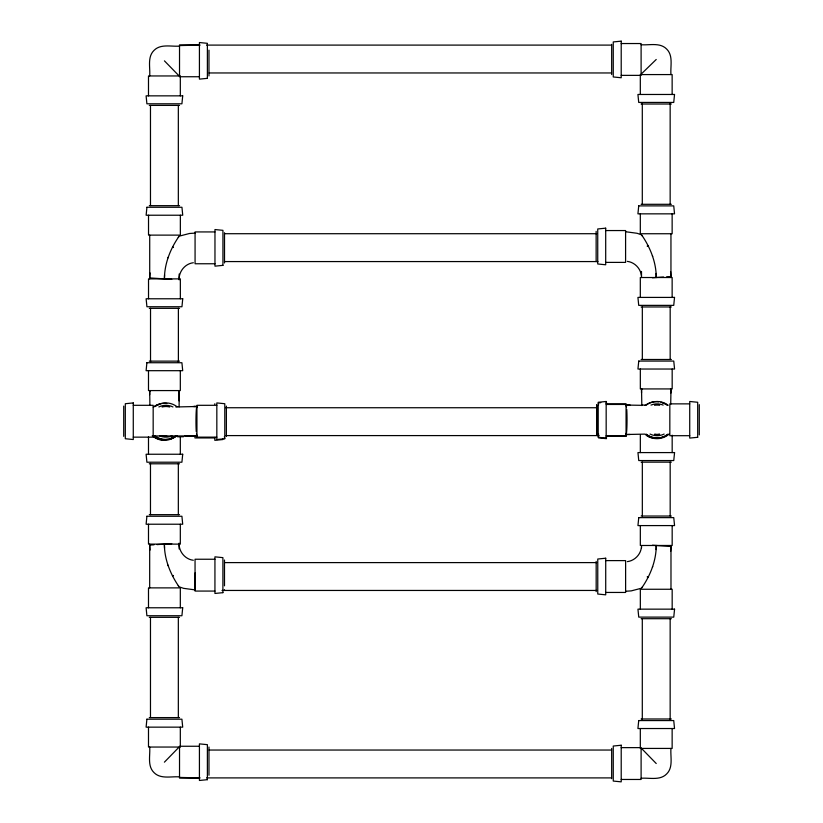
<?xml version="1.0" encoding="UTF-8"?>
<svg xmlns="http://www.w3.org/2000/svg" width="823" height="823" viewBox="0 0 823 823"><rect width="100%" height="100%" fill="white"/><g stroke="black" fill="none" stroke-linecap="round" stroke-linejoin="round"><path stroke-width="1.23" d="M179.527 777.426L200.102 777.9M179.527 45.574L200.102 45.1M195.072 589.978L195.072 572.921M670.714 404.494L670.982 388.929A14.732 0.967 0 0 1 670.488 389.176M164.435 60.861L179.126 75.953M656.229 763.518L641.508 748.426M179.013 400.842L179.126 390.575L179.126 406.84M164.569 274.82L164.435 278.884C164.435 263.71 170.392 248.628 179.157 236.17L189.496 233.485L194.989 233.125M656.116 549.558L656.25 545.484C656.25 560.669 650.293 575.74 641.529 588.208L631.19 590.893L625.696 591.253M150.074 272.907L149.745 277.927L171.781 279.367M179.126 279.851C178.684 271.59 185.062 263.679 193.343 262.743M670.622 551.461L670.951 546.451L652.454 545.238M656.229 59.482L641.107 74.173M641.364 547.614C640.5 554.743 634.471 560.772 627.342 561.636M164.538 548.18L164.405 544.116C164.291 559.177 170.464 574.248 178.632 586.13M656.096 273.442L656.229 277.516C656.332 262.444 650.18 247.384 642.012 235.491M168.242 257.177L168.005 257.815M652.444 567.191L652.68 566.563M175.865 406.974L196.934 406.5A14.721 0.967 -90 0 1 197.191 407.004M630.109 434.503L626.066 434.503L644.913 434.122A18.301 18.301 0 0 0 669.068 434.122M179.126 747.047L164.405 762.17M670.961 392.993L670.982 388.929M167.985 565.185L168.221 565.823M652.66 256.437L652.423 255.809M648.051 245.707L647.187 246.108L648.164 245.912M172.583 575.915L173.447 575.514L172.47 575.709M178.653 236.87L178.282 237.394M642.033 587.509L642.403 586.984M600.78 402.632L598.506 402.859L598.506 405.204M652.423 277.762L663.575 277.032M666.62 276.826L670.92 276.549L670.591 271.539M154.014 544.795L149.714 545.073L150.043 550.093M157.059 544.6L171.75 543.633M621.211 43.537L641.107 43.537L641.107 75.366L621.211 75.366M641.107 44.73C649.409 45.43 659.995 42.21 666.64 49.041C673.471 55.697 670.251 66.272 670.951 74.574M199.423 44.915L179.527 44.915L179.527 76.2M206.532 45.1L611.54 45.1M179.527 46.109C171.225 46.798 160.65 43.588 153.994 50.419C147.163 57.065 150.383 67.651 149.683 75.953M209.104 72.959L611.54 72.959M179.784 75.953L148.49 75.953L148.49 95.849M179.527 76.745L199.423 76.745M641.107 104.017L671.352 104.017M149.282 105.395L179.527 105.395M641.107 204.299L671.352 204.299M149.313 205.668L179.558 205.668M605.697 230.553L625.593 230.553L625.593 262.393L605.697 262.393M214.968 231.932L195.072 231.932L195.072 263.761L214.968 263.761M224.576 233.711L596.634 233.711M224.576 261.57L597.91 261.57M641.107 306.958L671.352 306.958M149.313 308.337L179.558 308.337M641.138 359.486L671.373 359.486M149.282 361.132L179.527 361.132M606.17 403.867L626.066 403.867L626.066 435.696L606.17 435.696M689.725 403.867L669.829 403.867L669.829 435.696L689.725 435.696M606.458 404.453L626.354 404.453L626.354 404.988M641.621 405.317L626.066 405.06A14.721 0.967 90 0 0 625.809 405.564M641.58 405.06L644.954 405.06M133.275 405.307L153.171 405.307L153.171 437.147L133.275 437.147M216.83 405.307L196.934 405.307L196.934 437.147L216.83 437.147M192.891 406.5L196.934 406.5A14.732 0.967 90 0 0 196.255 410.77L196.255 410.821A14.721 0.967 -90 0 0 196.255 431.643M225.728 407.735L596.5 407.735M225.728 435.593L599.072 435.593M153.171 435.953L196.934 435.953L196.46 433.978M606.458 436.283L626.354 436.283L626.354 434.153M177.439 436.756L183.467 436.756M214.834 437.949L194.938 437.949L194.938 435.82M641.138 462.145L671.373 462.145M149.282 463.791L179.527 463.791M149.282 514.663L179.527 514.663M641.138 516.042L671.373 516.042M214.937 559.239L195.051 559.239L195.051 591.068L214.937 591.068M605.718 560.607L625.614 560.607L625.614 592.447L605.718 592.447M224.576 562.603L596.634 562.603M222.015 590.451L596.634 590.451M149.282 617.332L179.527 617.332M641.138 618.701L671.373 618.701M149.282 717.605L179.527 717.605M641.107 718.983L671.352 718.983M179.527 746.255L199.423 746.255M179.784 747.047L148.49 747.047L148.49 727.151M621.211 747.634L641.107 747.634L641.107 779.463L621.211 779.463M209.104 750.041L611.54 750.041M179.527 776.891C171.225 776.202 160.65 779.412 153.994 772.581C147.163 765.935 150.383 755.349 149.683 747.047M206.532 777.9L611.54 777.9M199.423 778.085L179.527 778.085L179.527 746.8M641.107 778.27C649.409 777.57 659.995 780.79 666.64 773.959C673.471 767.303 670.251 756.728 670.951 748.426M630.13 405.081L626.066 405.06L626.54 407.035M196.934 435.953L184.589 435.789M625.675 231.747L637.043 233.279L641.508 234.792L642.382 236.016M194.958 589.875L183.591 588.342L179.126 586.83L178.252 585.606M627.321 261.364C634.451 262.228 640.479 268.257 641.333 275.386M172.501 247.291L173.478 247.486L172.604 247.085M648.185 577.088L647.217 576.892L648.082 577.293M193.323 560.257C185.041 559.321 178.653 551.41 179.095 543.149M641.827 405.564L641.529 388.929L642.033 389.176M149.909 405.07L149.683 390.575L150.187 390.832M641.529 392.983L641.529 388.929M149.683 394.629L149.683 390.575M699.283 404.659L699.283 434.904M672.144 94.47L672.144 74.574L640.315 74.574L640.315 94.47M672.144 213.846L672.144 233.742L640.315 233.742L640.315 213.846M672.144 297.412L672.144 277.516L640.315 277.516L640.315 297.412M672.175 369.033L672.175 388.929L640.335 388.929L640.335 369.033M672.175 435.182L672.175 452.588M672.175 525.588L672.175 545.484L640.335 545.484L640.335 525.588M672.175 609.154L672.175 589.258L640.335 589.258L640.335 609.154M672.144 728.53L672.144 748.426L640.315 748.426L640.315 728.53M670.951 233.742L670.951 277.516M670.982 545.484L670.982 589.258M670.179 306.969L670.179 359.476M670.179 462.156L670.179 515.939M670.159 102.813L670.159 204.217M670.159 618.783L670.159 720.187M642.3 102.813L642.3 204.217M642.331 306.969L642.331 359.476M642.331 462.156L642.331 515.939M642.3 618.783L642.3 720.187M641.508 271.467L641.508 277.516M641.529 545.484L641.529 547.902M640.335 435.182L640.335 452.588M611.664 44.329L611.664 74.574M611.664 748.426L611.664 778.671M606.458 402.066L606.458 404.515M606.458 435.737L606.458 438.669L598.506 437.877L598.506 433.67M596.912 405.245L596.912 435.49M596.613 404.659L596.613 434.904M596.14 231.356L596.14 261.591M596.171 561.409L596.171 591.644M226.387 406.109L226.387 436.344M224.514 232.724L224.514 262.969M224.391 436.643L224.391 437.157M224.494 560.031L224.494 585.842M224.494 589.752L224.494 590.276M222.796 438.947L222.796 439.544L214.834 440.336L214.834 437.414M214.834 403.733L214.834 404.35M208.97 50.141L208.97 75.953M208.97 747.047L208.97 775.266M194.938 406.12L194.938 406.665M180.319 75.953L180.319 95.849M180.35 215.225L180.35 235.121L148.521 235.121L148.521 215.225M180.35 298.78L180.35 278.884L148.521 278.884L148.521 298.78M180.319 370.689L180.319 390.575L148.49 390.575L148.49 370.689M180.319 436.838L180.319 454.245M180.319 524.22L180.319 544.116L148.49 544.116L148.49 524.22M180.319 607.775L180.319 587.879L148.49 587.879L148.49 607.775M180.319 727.151L180.319 747.047M179.157 274.049L179.157 278.884M179.126 544.116L179.126 548.951M178.334 105.478L178.334 205.596M178.385 308.337L178.385 362.13M178.334 463.431L178.334 514.663M178.334 617.404L178.334 717.522M150.475 105.478L150.475 205.596M150.527 308.337L150.527 362.13M150.475 463.431L150.475 514.663M150.475 617.404L150.475 717.522M149.714 235.121L149.714 278.884M149.683 544.116L149.683 587.879M148.49 436.838L148.49 454.245M123.717 406.109L123.717 436.344M177.038 435.748A18.301 18.301 0 0 1 154.755 435.748M154.755 406.706A18.301 18.301 0 0 1 177.038 406.706M174.651 436.385A17.509 17.509 0 0 1 171.523 437.805M171.986 435.933A15.915 15.915 0 0 1 159.806 435.933M158.86 406.953A15.915 15.915 0 0 1 172.943 406.953M162.09 407.004A14.721 14.721 0 0 1 169.713 407.004M626.745 409.37A14.721 0.967 90 0 1 626.9 427.147A14.721 0.967 90 0 1 625.809 433.999M668.245 434.307A18.301 18.301 0 0 1 645.962 434.307M645.962 405.266A18.301 18.301 0 0 1 668.245 405.266M664.14 434.06A15.915 15.915 0 0 1 650.057 434.06M651.014 405.081A15.915 15.915 0 0 1 663.194 405.081M659.655 434.277A14.721 14.721 0 0 1 654.542 434.277A13.929 13.929 0 0 0 659.418 434.277M654.542 405.286A14.721 14.721 0 0 1 659.655 405.286M170.999 438.206A17.509 17.509 0 0 1 168.838 438.947M167.727 439.204A17.509 17.509 0 0 1 153.644 435.923M176.379 435.789A18.301 18.301 0 0 1 152.234 435.789M155.156 406.181A18.301 18.301 0 0 1 159.569 404.35M667.659 434.256A17.509 17.509 0 0 1 665.756 435.532M664.747 436.067A17.509 17.509 0 0 1 661.527 437.28M660.416 437.538A17.509 17.509 0 0 1 646.343 434.256M662.875 403.033A18.301 18.301 0 0 1 666.146 404.515M653.863 438.114A18.301 18.301 0 0 1 647.104 435.82M645.109 405.441A18.301 18.301 0 0 1 658.647 401.819M660.992 402.282A18.301 18.301 0 0 1 664.356 403.548M665.406 404.114A18.301 18.301 0 0 1 667.402 405.441M173.56 437.466A18.301 18.301 0 0 1 170.289 438.947M162.018 439.77A18.301 18.301 0 0 1 159.672 439.297M158.53 438.947A18.301 18.301 0 0 1 155.259 437.466M153.263 407.097A18.301 18.301 0 0 1 166.791 403.465M166.73 435.953A13.929 13.929 0 0 1 161.884 435.953M146.926 207.262L146.124 215.225L182.737 215.225L181.945 207.262L146.926 207.262M146.895 362.727L146.103 370.689L182.706 370.689L181.914 362.727L146.895 362.727M182.706 95.849L181.914 103.801L146.895 103.801L146.103 95.849L182.706 95.849M146.895 516.258L146.103 524.22L182.706 524.22L181.914 516.258L146.895 516.258M182.737 298.78L181.945 306.742L146.926 306.742L146.124 298.78L182.737 298.78M146.895 719.199L146.103 727.151L182.706 727.151L181.914 719.199L146.895 719.199M182.706 454.245L181.914 462.207L146.895 462.207L146.103 454.245L182.706 454.245M182.706 607.775L181.914 615.738L146.895 615.738L146.103 607.775L182.706 607.775M638.72 205.884L637.928 213.846L674.531 213.846L673.739 205.884L638.72 205.884M638.751 361.071L637.948 369.033L674.562 369.033L673.759 361.071L638.751 361.071M674.531 94.47L673.739 102.433L638.72 102.433L637.928 94.47L674.531 94.47M638.751 517.636L637.948 525.588L674.562 525.588L673.759 517.636L638.751 517.636M674.531 297.412L673.739 305.364L638.72 305.364L637.928 297.412L674.531 297.412M638.72 720.567L637.928 728.53L674.531 728.53L673.739 720.567L638.72 720.567M674.562 452.588L673.759 460.551L638.751 460.551L637.948 452.588L674.562 452.588M674.562 609.154L673.759 617.116L638.751 617.116L637.948 609.154L674.562 609.154M207.386 78.339L199.423 79.131L199.423 42.529L207.386 43.321L207.386 78.339M621.211 41.15L613.258 41.942L613.258 76.961L621.211 77.763L621.211 41.15M222.93 265.356L214.968 266.158L214.968 229.545L222.93 230.337L222.93 265.356M605.697 228.166L597.735 228.969L597.735 263.977L605.697 264.78L605.697 228.166M133.275 402.92L125.312 403.723L125.312 438.731L133.275 439.533L133.275 402.92M224.792 438.731L216.83 439.533L216.83 402.92L224.792 403.723L224.792 438.731M606.17 401.48L598.208 402.272L598.208 437.291L606.17 438.083L606.17 401.48M697.688 437.291L689.725 438.083L689.725 401.48L697.688 402.272L697.688 437.291M222.899 592.663L214.937 593.455L214.937 556.842L222.899 557.644L222.899 592.663M605.718 558.22L597.765 559.023L597.765 594.031L605.718 594.834L605.718 558.22M207.386 779.679L199.423 780.471L199.423 743.869L207.386 744.661L207.386 779.679M621.211 745.237L613.258 746.039L613.258 781.058L621.211 781.85L621.211 745.237"/></g></svg>
